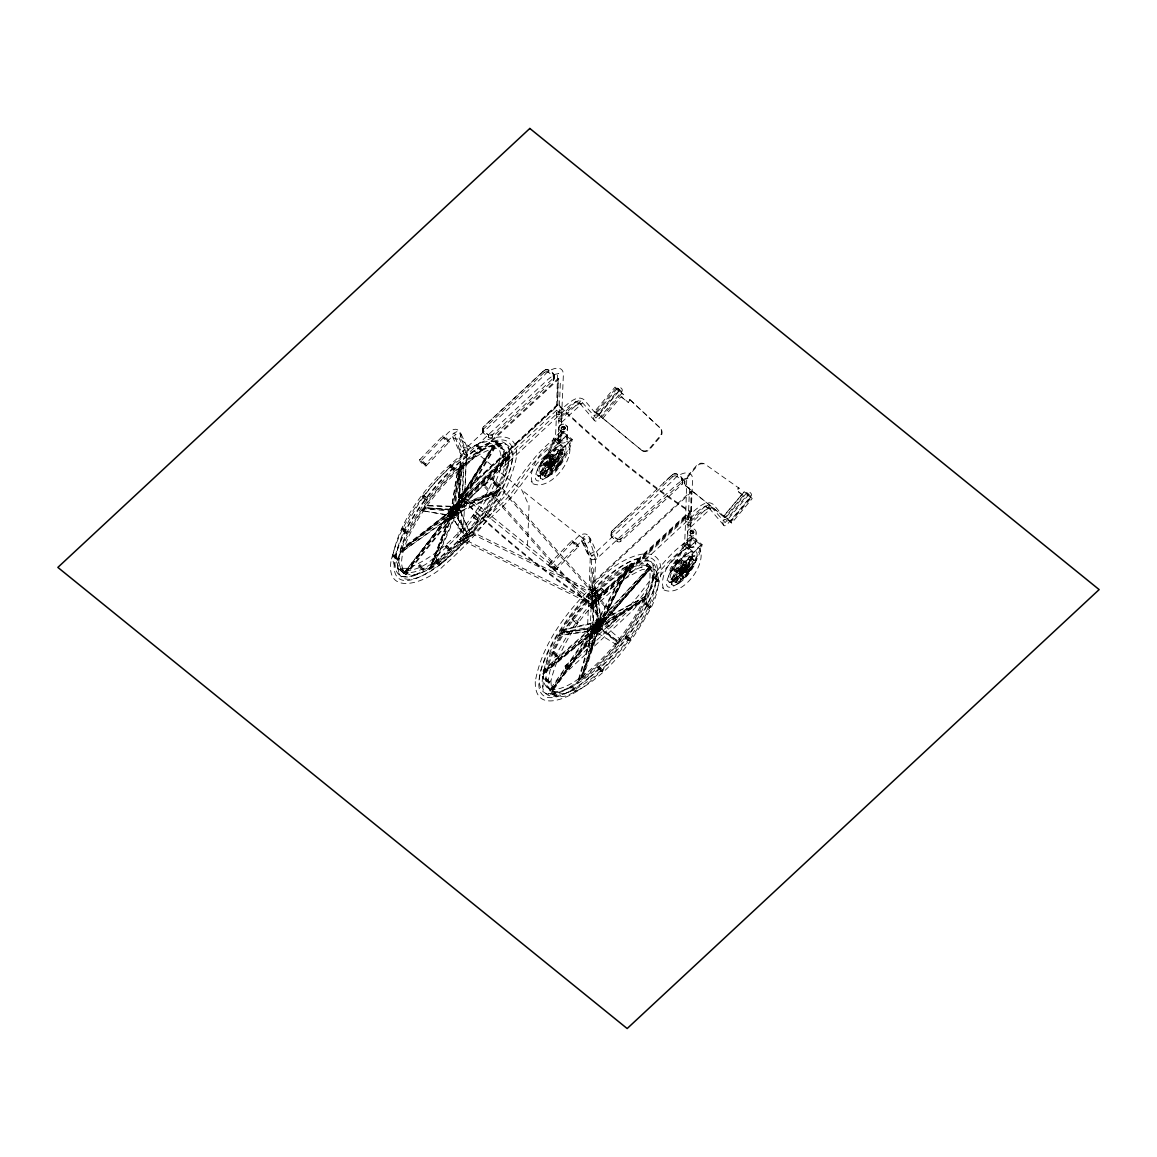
<?xml version="1.0" encoding="UTF-8"?>
<svg xmlns="http://www.w3.org/2000/svg" width="1157" height="1157" viewBox="0 0 1157 1157"><rect width="100%" height="100%" fill="white"/><g stroke="black" fill="none" stroke-linecap="round" stroke-linejoin="round"><path stroke-width="0.75" stroke-dasharray="5 3.75" d="M593.613 417.547L594.062 419.933A2.01 1.432 59.3 0 0 595.595 421.177L597.316 420.555L622.003 391.312C623.565 389.186 619.66 385.961 617.852 387.783L594.51 415.421L596.231 414.799A2.01 1.432 59.3 0 1 597.764 416.043L598.212 418.429M722.807 522.197L723.255 524.584A2.01 1.432 59.3 0 0 724.788 525.828L726.524 525.206L751.211 495.963C752.788 493.837 748.825 490.611 747.046 492.434L723.703 520.072L725.439 519.45A2.01 1.432 59.3 0 1 726.972 520.693L727.42 523.08M393.409 556.618L394.465 554.767L398.615 559.048L397.589 560.002L393.409 556.618L394.465 554.767M397.589 560.002L398.644 558.137M445.315 547.03L446.588 545.135L450.738 549.271L449.495 550.414L445.315 547.03L446.588 545.135M449.552 466.401L450.811 464.492L454.961 468.628L453.718 469.785L449.552 466.401L450.811 464.492M449.495 550.414L450.767 548.519M453.718 469.785L454.99 467.876M458.389 496.989L459.416 470.277L558.195 378.411L557.833 405.688L459.069 497.539L458.389 496.989L557.168 405.138L558.195 378.411M459.069 497.539L460.096 470.812L558.86 378.961M461.527 543.92L457.666 541.216L461.021 453.833L453.978 433.485L456.046 434.511L450.435 438.301L424.836 464.709L420.888 461.036L446.645 434.367C449.234 430.852 457.261 425.993 459.517 432.313L466.314 453.587M460.356 542.286L463.407 462.858M463.943 463.48L462.684 495.991L592.558 601.177M462.945 542.604L464.593 503.02L460.746 500.301M464.492 502.268L466.445 455.077L462.583 452.358M482.483 431.156L482.946 427.338L544.195 370.385C548.476 367.593 555.432 373.364 554.333 378.194M554.42 375.938L553.465 380.234L492.303 437.115A2.647 2.3 2.2 0 1 488.558 437.201L483.004 432.704A3.775 3.269 2.2 0 1 482.859 429.594L482.946 427.338M483.004 432.704L482.975 428.09M488.558 437.201L488.644 434.945C487.083 434.902 481.457 427.888 482.816 429.956M492.303 437.115L492.39 434.858L553.552 377.977M501.704 455.858L505.84 460.153L506.896 458.288L502.731 454.903L501.704 455.858L505.84 460.153M502.731 454.903L506.867 459.199M527.534 545.41L529.067 505.739L521.749 489.932A651.536 97.347 42 0 1 459.054 437.982L460.833 436.391L461.166 434.193L459.922 432.241L457.579 431.286L453.37 433.383A3.876 3.355 2.2 0 0 457.362 438.893L464.637 454.629A3.876 3.355 2.2 0 1 460.645 449.118L462.352 447.47L467.197 447.976L468.44 449.928L468.122 452.127L466.343 453.718M540.117 472.635L550.804 460.443L561.347 452.098L563.155 454.383L552.482 465.779L541.939 474.11L540.117 472.635L550.66 464.304L561.347 452.098M482.859 429.594L544.108 372.626L544.195 370.385L483.828 426.514M541.939 474.11L552.641 461.918L563.184 453.587M553.465 380.234A3.297 2.849 2.2 0 0 553.277 376.199L548.736 372.511L548.823 370.269M553.277 376.199L553.364 373.942M552.641 461.918L552.482 465.779L550.66 464.304L550.804 460.443L554.362 463.48L544.484 476.409L542.662 474.92L548.924 462.728L558.817 449.813L560.639 451.302L554.362 463.48L550.761 464.217L548.924 462.728L552.54 462.005L558.817 449.813M544.773 679.723L545.844 677.857L549.98 682.138L548.953 683.093L544.773 679.723L545.844 677.857M559.308 441.251L555.447 438.532L556.633 411.125M560.393 413.078L556.531 410.373L557.587 372.699L558.773 373.552L554.565 374.42L547.97 379.409L466.445 455.077M548.953 683.093L550.023 681.242M560.306 383.271L558.137 439.602L541.505 455.077A43.055 14.029 -51 0 0 523.976 475.426L516.499 486.229A40.784 13.291 -51 0 1 499.896 505.508L438.214 562.88M558.527 438.416L558.961 427.063M560.682 440.976L561.492 422.016L557.674 419.673M561.434 421.64L561.723 416.13L557.905 413.787M561.651 415.739L563.372 374.608C563.285 363.009 548.143 369.531 544.397 375.273L462.511 451.432L464.449 450.796A2.155 1.822 72 0 1 465.996 452.04L466.242 452.777M562.23 426.817C567.277 432.284 560.089 422.551 564.269 427.454M564.283 427.931L562.259 427.295M565.18 428.567A1.996 1.736 2.2 0 0 562.635 426.514A1.996 1.736 2.2 0 0 561.883 429.421A1.996 1.736 2.2 0 0 565.18 428.567L565.195 428.119A1.996 1.736 2.2 0 0 562.649 426.065A1.996 1.736 2.2 0 0 561.897 428.972A1.996 1.736 2.2 0 0 565.195 428.119M567.075 440.181A4.382 3.804 2.2 0 0 561.507 435.654A4.382 3.804 2.2 0 0 559.829 442.061A4.382 3.804 2.2 0 0 567.075 440.181L567.509 428.813A4.382 3.804 2.2 0 0 561.94 424.301A4.382 3.804 2.2 0 0 560.263 430.708A4.382 3.804 2.2 0 0 567.509 428.813M590.721 648.571L586.859 645.866L590.229 558.484L583.403 538.164L585.24 539.162L579.628 542.951L554.044 569.36L550.081 565.686L575.839 539.003C578.428 535.503 586.454 530.644 588.725 536.964L595.508 558.238M589.549 646.937L592.601 567.509M593.816 568.665L592.283 605.444L592.456 582.882L691.221 491.031L691.047 513.578L691.221 491.031M592.138 647.255L593.801 607.671L589.94 604.952M593.686 606.919L595.638 559.728L591.777 557.009M605.227 591.198L603.954 593.107L599.789 589.723L601.047 587.814L605.198 591.95L601.047 587.814M597.894 668.182L599.167 666.273L603.303 670.409L602.074 671.566L597.894 668.182L599.167 666.273M602.074 671.566L603.332 669.657M611.012 535.272L611.475 531.439L672.723 474.486C677.004 471.709 683.961 477.479 682.861 482.295M682.948 480.054L681.994 484.349L620.832 541.216A2.647 2.3 2.2 0 1 617.086 541.317L611.532 536.819A3.775 3.269 2.2 0 1 611.388 533.695L611.475 531.439M611.532 536.819L611.258 531.945M617.086 541.317L617.173 539.061C615.611 539.017 609.985 531.989 611.344 534.071M620.832 541.216L620.919 538.96L682.08 482.093M548.62 693.998L547.767 693.94L559.814 692.002L569.909 687.07L568.752 687.75C604.995 663.843 633.79 628.179 650.408 588.118L649.988 589.361L653.141 577.242L654.168 576.287L658.304 580.568L657.277 581.523L653.098 578.153L653.155 565.339L653.401 566.149M653.098 578.153L654.168 576.287M657.277 581.523L658.347 579.671M611.388 533.695L672.636 476.742L672.723 474.486L663.351 482.946M671.32 578.905L682.023 566.713L692.566 558.383L694.359 560.653L683.7 572.05L673.157 580.395L671.32 578.905L681.863 570.575L692.566 558.383M673.157 580.395L683.845 568.203L694.388 559.858M681.994 484.349A3.297 2.849 2.2 0 0 681.806 480.3L677.264 476.626L677.351 474.37M681.806 480.3L681.892 478.058M683.845 568.203L683.7 572.05L680.142 569.013L690.02 556.098L691.843 557.573L685.58 569.765L675.702 582.68L673.866 581.204L680.142 569.013L683.744 568.275L690.02 556.098M688.502 545.902L684.655 543.183L685.841 515.762M689.586 517.729L685.739 515.024L686.781 477.349L687.981 478.188L683.758 479.07L677.178 484.045L595.638 559.728M687.128 542.59L687.562 531.237M689.5 487.921L687.345 544.253L670.698 559.728A43.055 14.029 -51 0 0 653.184 580.076L645.693 590.88A40.784 13.291 -51 0 1 629.09 610.158L567.407 667.531M568.94 669.831L630.955 612.169C652.129 591.256 664.711 562.938 689.89 545.612L690.7 526.666L686.882 524.323M690.628 526.29L690.917 520.78L687.099 518.437M690.859 520.39L692.566 479.258C692.479 467.659 677.351 474.182 673.591 479.924L591.704 556.083L593.657 555.447A2.155 1.822 72 0 1 595.19 556.691L595.436 557.428M690.83 530.991C695.878 536.458 688.69 526.71 692.869 531.613M692.898 532.09L690.859 531.468M693.781 532.741L693.795 532.278A1.996 1.736 2.2 0 0 691.25 530.224A1.996 1.736 2.2 0 0 690.498 533.146A1.996 1.736 2.2 0 0 693.795 532.278M695.675 544.34A4.382 3.804 2.2 0 0 690.107 539.827A4.382 3.804 2.2 0 0 688.429 546.234A4.382 3.804 2.2 0 0 695.675 544.34L696.109 532.987M561.593 420.729L561.376 419.094A2.01 1.764 78.6 0 0 559.843 417.851L557.717 418.632L577.574 400.163L576.663 402.202L577.43 403.186L581.277 403.171M690.801 525.379L690.57 523.745A2.01 1.764 78.6 0 0 689.037 522.487L686.911 523.282L706.768 504.814L705.857 506.853L706.638 507.836L710.485 507.822M462.641 465.866L458.186 469.785L450.782 512.45L458.172 505.942L462.091 465.418L458.736 506.39L451.331 512.898L403.88 573.091L450.868 512.421L454.484 514.764L497.626 494.502L499.679 488.992L458.317 505.783L454.527 514.634L406.266 574.682L404.429 573.539M449.581 515.255L449.364 517.483L450.594 518.134L452.488 517.266L459.589 509.167M452.213 513.245L404.675 573.583L450.695 512.001L452.763 513.592M456.639 509.138L455.844 510.584M460.587 505.537L458.794 510.526L456.22 513.838L451.49 517.758L449.842 517.685L429.218 569.606L450.131 515.125L456.827 511.032L508.675 458.013L508.342 455.178L456.22 506.274L456.769 510.989L432.704 566.699L428.668 569.157M453.631 509.948L455.005 508.733L460.153 467.11L452.879 507.764L454.108 509.514L459.3 467.862L452.879 507.764L454.556 509.123M590.518 538.974L590.2 541.172L588.421 542.763A3.876 3.355 2.2 0 1 581.797 539.683L589.072 555.418A3.876 3.355 2.2 0 0 595.696 558.498L597.475 556.907L597.807 554.709L590.518 538.974L589.275 537.007L586.946 536.067L584.43 536.501L582.723 538.15L591.82 556.56L590.287 596.231L464.781 494.574L466.314 454.903L467.226 455.656L459.054 437.982M450.782 512.45L457.637 469.337L462.091 465.418M543.226 674.357L543.804 670.655L595.725 624.997L594.756 631.144L543.226 674.357L543.255 670.207L595.175 624.549L601.712 622.611L631.577 563.257L628.034 564.703L595.248 624.563L601.148 622.162L631.577 563.257M542.676 673.909L594.192 630.695L595.175 624.549M451.216 508.849L451.592 508.386M553.35 438.575L552.829 441.019A32.237 10.5 -51 0 1 545.149 456.393L541.678 461.296A6.074 1.981 -51 0 0 540.753 466.069L541.678 466.821A6.074 1.981 -51 0 0 547.087 462.641A44.371 14.448 -51 0 0 561.666 435.799L562.345 432.689L571.052 439.732L570.372 442.856A44.371 14.448 -51 0 1 555.794 469.684A6.074 1.981 -51 0 1 550.37 473.864L551.296 474.616A6.074 1.981 -51 0 0 556.705 470.436A44.371 14.448 -51 0 0 572.209 439.385L561.666 430.838L553.35 438.575L563.893 447.108L563.358 449.567A32.237 10.5 -51 0 1 555.693 464.926L552.222 469.843A6.074 1.981 -51 0 0 551.296 474.616M562.345 432.689L553.74 441.772A32.237 10.5 -51 0 1 546.075 457.131L542.59 462.048A6.074 1.981 -51 0 0 541.678 466.821M558.629 442.842L558.383 443.941L566.944 435.119L537.325 463.147L513.491 494.806L504.741 504.626L439.732 565.18M571.052 439.732L562.447 448.815A32.237 10.5 -51 0 1 554.767 464.188L551.296 469.091A6.074 1.981 -51 0 0 550.37 473.864M683.223 543.761L682.688 546.22A32.237 10.5 -51 0 1 675.023 561.579L671.552 566.496A6.074 1.981 -51 0 0 670.626 571.269L671.537 572.006A6.074 1.981 -51 0 0 676.961 567.827A44.371 14.448 -51 0 0 691.539 540.999L692.219 537.875L700.925 544.918L700.245 548.042A44.371 14.448 -51 0 1 685.653 574.884A6.074 1.981 -51 0 1 680.244 579.064L681.155 579.802A6.074 1.981 -51 0 0 686.578 575.622A44.371 14.448 -51 0 0 702.082 544.571L691.539 536.038L683.223 543.761L693.766 552.308L693.231 554.753A32.237 10.5 -51 0 1 685.566 570.126L682.08 575.029A6.074 1.981 -51 0 0 681.155 579.802M692.219 537.875L683.613 546.957A32.237 10.5 -51 0 1 675.934 562.331L672.463 567.234A6.074 1.981 -51 0 0 671.537 572.006M700.925 544.918L692.32 554.015A32.237 10.5 -51 0 1 684.64 569.374L681.169 574.291A6.074 1.981 -51 0 0 680.244 579.064M550.486 455.091L548.114 464.81L549.908 470.653L551.73 472.128L555.186 461.412L553.393 455.569L551.571 454.079L550.486 455.091L552.308 456.567L549.937 466.285L551.73 472.128M549.908 470.653L553.364 459.922L551.571 454.079M681.69 561.362L679.318 571.081L681.111 576.924L682.934 578.413L686.39 567.682L684.597 561.839L682.775 560.364L681.69 561.362L683.527 562.852L681.14 572.57L682.934 578.413M681.111 576.924L684.568 566.207L682.775 560.364M452.011 513.289L452.387 511.987L450.594 511.061L402.173 549.734L452.373 512.045M401.493 552.106L402.694 547.897L453.24 508.993L451.23 515.979L401.493 552.106L451.78 516.427L453.804 509.442L492.289 447.86L494.863 446.718L491.739 447.412L453.24 508.906L458.432 507.735L494.863 446.718M402.043 552.554L403.258 548.346L453.804 509.442L458.982 508.183L495.413 447.166M578.442 679.506L592.543 630.565L599.63 625.402L582.709 676.411L578.992 679.954L583.258 676.859L600.194 625.85L593.093 631.013L558.961 635.555L561.709 629.842L598.155 621.627L649.887 566.482L650.856 568.651L600.309 625.807L598.155 621.627L592.673 630.391L558.412 635.106M578.992 679.954L593.093 631.013L598.719 622.076L562.259 630.29L558.961 635.555M600.237 628.699L600.44 629.278M597.099 628.121L581.407 678.204L598.4 629.726L597.099 628.106L551.773 690.498L597.214 630.203L595.045 628.772M591.328 630.579L596.65 621.974M595.58 627.08L596.824 623.985L594.568 626.761L598.155 629.668L600.309 627.441L596.824 623.985M599.688 624.418L650.494 567.841L601.163 625.315L599.528 623.724L650.306 567.422L601.163 625.315L599.485 623.956M600.15 619.559L602.03 619.284L601.857 622.987L595.031 631.389M598.4 629.726L580.597 678.797L596.289 628.685L598.4 629.726L596.723 628.381M453.399 513.115L451.736 511.77L431.185 567.624L453.804 512.869L451.736 511.77L430.418 568.087L453.038 513.346L454.253 512.609M449.842 517.685L450.68 515.574L457.377 511.481L509.225 458.461L508.342 455.178M449.379 515.501L455.496 506.838M452.344 511.857L453.501 510.208M456.523 508.935L508.53 456.784L454.831 507.33L456.465 508.4L508.473 456.248L454.831 507.33L456.523 508.935L456.509 508.097M459.358 509.369L460.544 506.404L460.269 504.654L458.939 504.597M453.486 506.216A3.081 0.998 -51 0 1 451.187 510.396A3.081 0.998 -51 0 1 449.914 509.196A3.081 0.998 -51 0 1 453.486 506.216L457.839 509.745A3.081 0.998 -51 0 0 455.149 511.437A3.081 0.998 -51 0 0 453.92 514.503L455.684 513.766M429.218 569.606L433.253 567.147L457.377 511.481L456.769 506.723L508.892 455.627M457.81 514.952L458.808 512.638L452.112 516.731L451.273 518.842L448.381 516.499M646.618 595.797L600.975 621.309L597.533 629.234L644.55 600.57L646.618 595.797L600.425 620.861L596.983 628.786L552.265 690.223L549.864 689.832L592.948 628.077L596.954 628.728L644.001 600.121L646.069 595.349M599.297 625.185L600.96 626.544L645.331 598.776L599.08 625.662L600.96 626.544L645.722 597.88L599.5 624.737L598.863 626.183L596.882 625.243M401.479 529.747L403.012 527.939L407.177 531.323L406.541 532.683L405.659 533.131L401.479 529.747L403.012 527.939M405.659 533.131L407.177 531.323M418.371 566.482L419.962 564.804L424.142 568.188L423.607 569.316L422.551 569.866L418.371 566.482L419.962 564.804M476.163 446.718L477.754 445.055L481.934 448.439L481.399 449.567L480.343 450.102L476.163 446.718L477.754 445.055M451.808 510.006C453.718 506.809 452.459 511.871 450.811 509.196L451.751 507.937L453.804 509.442M422.551 569.866L424.142 568.188M452.04 508.053L450.811 509.196M480.343 450.102L481.934 448.439M493.128 483.597L494.646 481.775L498.826 485.159L498.175 486.518L497.308 486.981L493.128 483.597L494.646 481.775M497.308 486.981L498.826 485.159M552.279 653.271L553.798 651.463L557.978 654.848L557.327 656.207L556.459 656.655L552.279 653.271L553.798 651.463M556.459 656.655L557.978 654.848M626.573 569.475L628.164 567.798L632.344 571.182L631.809 572.31L630.753 572.86L626.573 569.475L628.164 567.798M598.661 628.569L599.601 627.325L600.902 628.237C600.107 630.565 597.677 628.598 599.89 627.427M570.777 688.198L572.368 686.535L576.548 689.919L576.012 691.047L574.957 691.582L570.777 688.198L572.368 686.535M599.659 629.394L600.902 628.237M630.753 572.86L632.344 571.182M574.957 691.582L576.548 689.919M645.143 604.533L646.662 602.725L650.841 606.109L650.191 607.468L649.323 607.917L645.143 604.533L646.662 602.725M649.323 607.917L650.841 606.109M424.836 464.709L420.974 460.862M554.044 569.36L550.168 565.513M464.593 503.02L560.35 414.119L558.238 414.915A2.01 1.764 78.6 0 1 556.691 413.671L556.474 412.022M457.666 541.216L436.073 561.145M556.531 410.373L460.775 499.26L462.901 498.479A2.01 1.764 78.6 0 1 464.434 499.723L464.666 501.357M561.767 416.491L571.804 407.553L580.178 403.446A2.719 2.545 -74.5 0 1 578.587 402.26L576.692 401.551M561.535 422.392L582.231 403.301L580.496 403.735A2.357 1.837 64.5 0 1 578.948 402.491L578.514 401.06M555.447 438.532L555.591 438.243C531.092 455.308 518.712 482.99 498.045 503.497L459.228 539.596L461.354 538.8A2.01 1.764 78.6 0 1 462.887 540.059L463.104 541.693M593.801 607.671L689.543 518.77L687.432 519.565A2.01 1.764 78.6 0 1 685.899 518.322L685.667 516.673M586.859 645.866L565.267 665.781M685.739 515.024L589.983 603.911L592.095 603.13A2.01 1.764 78.6 0 1 593.642 604.373L593.859 606.008M690.96 521.142L701.012 512.204L709.386 508.097A2.719 2.545 -74.5 0 1 707.78 506.911L705.886 506.202M690.729 527.042L711.439 507.937L709.689 508.386A2.357 1.837 64.5 0 1 708.156 507.142L707.708 505.71M684.655 543.183L684.799 542.893C660.3 559.959 647.906 587.64 627.239 608.148L588.436 644.247L590.547 643.451A2.01 1.764 78.6 0 1 592.08 644.695L592.312 646.344M544.484 476.409L550.761 464.217M675.702 582.68L681.965 570.488L691.843 557.573M500.229 489.44L458.866 506.231L454.527 514.634L449.567 510.975M453.978 514.185L497.062 494.053L499.679 488.992M593.006 626.443L591.14 631.491L592.182 632.387M595.349 627.354L543.472 672.752L596.896 629.495L595.291 627.759L543.588 672.043L596.896 629.495L595.233 628.135M600.309 621.786L593.049 630.695A8.128 2.647 -51 0 1 590.215 628.251A8.128 2.647 -51 0 1 597.475 619.342A8.128 2.647 -51 0 1 600.309 621.786L599.572 621.135L592.702 629.683L593.599 630.232M598.198 626.92L618.503 641.629L598.574 626.472L597.33 628.005M598.415 628.179L598.155 629.668M595.797 625.011L628.584 565.151L632.141 563.705M458.881 504.799L451.736 510.859L449.813 514.315L449.711 517.931M455.684 510.975L454.441 512.32L467.356 535.807L453.197 510.468L455.308 511.336L468.18 534.881L453.197 510.468L454.875 511.828M456.176 508.241L493.504 447.021L454.224 506.954L455.583 508.386L492.911 447.152L454.224 506.954L456.191 508.212L455.236 508.458M543.052 464.478L543.833 463.205L552.641 459.271L558.426 460.255L560.248 461.744L559.467 463.017L550.66 466.936L544.875 465.967L543.052 464.478L548.823 465.461L557.631 461.527L558.426 460.255M544.875 465.967L545.67 464.695L554.478 460.761L560.248 461.744M548.823 465.461L552.641 459.271L555.042 461.151M554.478 460.761L550.66 466.936L548.114 464.81L553.364 459.922L555.186 461.412A4.107 1.331 -51 0 1 551.542 467.081A4.107 1.331 -51 0 1 550.674 464.55A4.107 1.331 -51 0 1 555.215 461.383L549.937 466.285M674.256 570.763L675.037 569.49L683.845 565.556L689.63 566.525L691.452 568.015L690.671 569.287L681.863 573.221L676.078 572.238L674.256 570.763L680.027 571.732L688.849 567.812L689.63 566.525M676.078 572.238L676.874 570.965L685.682 567.031L691.452 568.015M680.027 571.732L683.845 565.556L686.26 567.422M685.682 567.031L681.863 573.221L679.318 571.081L684.568 566.207L686.39 567.682A4.107 1.331 -51 0 1 682.746 573.351A4.107 1.331 -51 0 1 681.878 570.835A4.107 1.331 -51 0 1 686.419 567.668L681.14 572.57M456.321 512.537C457.015 500.562 444.563 515.227 456.321 512.537L457.044 513.231M421.987 510.671L425.689 505.378L456.133 506.433L449.986 515.241L421.987 510.671L450.536 515.689L456.22 506.274M422.536 511.119L426.239 505.826L456.682 506.882M550.414 690.281L593.512 628.526L597.504 629.177L552.815 690.671L549.864 689.832M542.662 474.92L560.639 451.302M673.866 581.204L683.744 568.275M593.049 626.559L592.124 591.979L596.593 587.597L600.526 620.687L593.093 627.976L595.493 623.204L600.353 619.313M596.824 625.301L598.212 623.941M598.936 627.6L602.276 621.815L602.204 619.863M422.045 496.454L423.621 495.182L427.801 498.566C426.007 503.859 416.91 489.816 426.702 500.012M422.536 496.628L423.621 495.182M426.224 499.838L427.801 498.566M399.382 569.663L400.872 568.665L405.051 572.05L404.155 573.25L399.382 569.663L404.155 573.25M399.975 569.866L400.872 568.665M495.254 442.871L496.743 441.873L500.923 445.257L500.012 446.457L495.254 442.871L500.012 446.457M495.847 443.073L496.743 441.873M403.562 573.048L405.051 572.05M499.434 446.255L500.923 445.257M472.519 516.355L474.095 515.082L478.26 518.466C476.482 523.759 467.385 509.731 477.176 519.912M472.996 516.528L474.095 515.082M476.684 519.739L478.26 518.466M572.426 620.051C572.498 613.572 574.378 627.861 578.167 622.162L573.51 618.605M576.591 623.435L578.167 622.162M646.098 564.905L647.602 563.907L651.767 567.292L650.87 568.492L646.098 564.905L650.856 568.651M551.354 692.088L552.844 691.105L557.023 694.475L556.112 695.69L551.354 692.088L556.112 695.69M646.691 565.108L647.602 563.907M551.932 692.305L552.844 691.105M598.14 621.743L599.745 625.358L651.767 567.292M555.519 695.473L557.023 694.475M624.954 637.218L626.53 635.945L630.695 639.329C628.916 644.623 619.819 630.579 629.61 640.776M625.431 637.391L626.53 635.945M629.119 640.602L630.695 639.329M597.214 630.203L551.325 690.425L595.305 628.815L597.214 630.203L595.551 628.858M451.62 511.105L453.718 507.981M403.88 573.091L405.717 574.234L453.934 514.315M595.898 626.848L597.186 625.257M594.134 630.84L601.004 622.307L594.134 630.84L616.175 644.536L620.311 639.387L601.004 622.307M596.564 625.474L594.799 626.964M629.914 399.599L660.17 428.018A6.74 6.349 -40.1 0 1 661.269 435.697L649.786 449.292A6.045 5.713 -40.1 0 1 642.612 451.028L594.626 411.574L615.047 387.089L623.71 394.754L621.656 397.184L628.338 402.607L629.914 399.599L628.338 402.607M595.436 412.543L615.972 388.231L615.047 387.089M594.626 411.574L598.053 414.047L618.605 389.735M619.631 389.895L595.913 417.981L580.843 400.857A24.861 8.099 -51 0 0 566.713 408.32L559.077 415.421M598.531 415.32L619.082 390.994L623.71 394.754M642.612 451.028L601.64 417.258L622.177 392.932M602.681 418.487L621.164 396.605L627.861 402.029M642.135 450.449A6.045 5.713 -40.1 0 0 649.308 448.714L660.777 435.119A6.74 6.349 -40.1 0 0 659.692 427.439M743.329 495.558L724.846 517.454L723.689 516.036L744.24 491.725L749.273 495.615L752.209 498.566L731.687 523.051L685.392 485.492A6.045 5.713 -40.1 0 1 685.783 478.26L697.266 464.68A6.74 6.349 -40.1 0 1 705.177 464.29L739.178 488.283L737.125 490.713L743.821 496.136L736.633 490.134L738.687 487.704L739.178 488.283M685.884 486.07A6.045 5.713 -40.1 0 1 686.275 478.839L697.758 465.259A6.74 6.349 -40.1 0 1 705.669 464.868L705.177 464.29M723.805 516.21L744.313 491.711M723.689 516.036L727.218 518.669L747.755 494.343M748.839 494.545L725.106 522.631L710.051 505.508A24.861 8.099 -51 0 0 695.921 512.97L688.27 520.072M729.966 521.778L750.503 497.452L752.209 498.566M731.759 523.036L730.848 521.923L751.385 497.597M451.346 515.805L459.112 508.111L470.364 533.478L466.025 538.381L451.346 515.805L466.025 538.381M451.91 516.253L459.112 508.111M465.476 537.933L469.814 533.03L458.562 507.663M553.176 378.325L554.044 377.37M681.704 482.44L682.572 481.486M598.979 627.398L596.173 630.464L591.95 632.604M598.704 622.191L649.887 566.482M419.76 459.676L442.784 435.9M426.051 465.909L449.075 442.148M548.968 564.312L571.992 540.55M555.244 570.56L578.269 546.798M592.948 628.077L593.642 628.425L592.673 592.427L596.593 587.597M593.642 628.425L601.076 621.135L597.142 588.045M590.012 553.899L594.221 551.802L596.564 552.742L597.807 554.709M612.357 530.615L628.15 515.675M505.869 459.242L506.896 458.288M461.903 501.95L564.92 406.252C569.721 402.289 577.791 394.624 584.227 399.845L597.345 415.45M483.467 485.665L492.94 477.754L617.202 618.59L609.16 626.067L607.989 626.819L483.467 485.665L484.913 485.231L609.16 626.067M484.32 485.593L492.94 477.754M558.845 421.322L580.843 400.857M552.308 456.567L553.393 455.569M464.42 539.466L472.446 531.989L599.702 594.872L601.033 597.547L592.991 605.024L465.476 542.011L464.42 539.466L591.675 602.334L592.991 605.024M563.893 447.108L572.209 439.385M465.476 542.011L473.502 534.548L601.033 597.547M691.886 491.566L593.122 583.432L592.456 582.882M599.789 589.723L601.018 588.58M592.196 603.607L600.223 596.144M591.603 604.894L690.382 513.043M591.111 606.601L694.113 510.902C698.915 506.94 706.985 499.274 713.421 504.495L726.538 520.1M688.039 525.972L710.051 505.508M607.989 626.819L617.202 618.59M693.766 552.308L702.082 544.571M683.527 562.852L684.597 561.839M542.503 371.947L544.166 370.5M671.031 476.062L672.694 474.601M596.535 622.22L599.355 619.834L601.582 618.981L602.421 619.704M598.328 623.97L599.427 623.536M599.022 627.427L600.179 626.689M450.594 511.061L401.942 550.53L452.141 512.84L450.594 511.061L452.257 512.421M455.395 506.795L459.647 504.582L460.414 505.797M547.565 454.715C543.703 460.312 551.108 451.881 546.205 456.899M548.013 455.063L546.639 457.246M558.976 463.957C555.114 469.554 562.519 461.122 557.616 466.141M559.424 464.304L558.05 466.488M677.438 559.901C673.562 565.513 680.967 557.067 676.078 562.085M677.872 560.248L676.512 562.432M688.849 569.143C684.973 574.754 692.378 566.308 687.489 571.327M689.283 569.49L687.923 571.688M488.644 434.945L492.39 434.858M615.857 537.991L618.388 539.625L620.919 538.96M557.949 412.745L560.06 411.95A2.01 1.764 78.6 0 1 561.593 413.194L561.825 414.842M687.142 517.396L689.268 516.601A2.01 1.764 78.6 0 1 690.801 517.844L691.018 519.493M454.542 514.532L456.61 512.811A3.081 0.998 -51 0 0 457.839 509.745M595.204 631.129L592.702 632.532L591.213 632.228L591.155 630.652M490.828 435.538L493.2 434.106M619.357 539.654L621.728 538.207M641.05 567.219C602.811 582.39 576.446 618.272 557.038 653.17C549.72 665.145 538.439 702.111 565.759 696.008C603.983 680.837 630.348 644.955 649.757 610.072C657.089 598.082 668.37 561.116 641.05 567.219L641.643 567.118M545.337 369.719L548.201 369.878M673.88 473.82L676.729 473.994M552.511 373.248L554.348 376.676M681.039 477.364L682.876 480.791M599.384 623.739L601.163 625.315M597.591 627.918L560.393 633.269L595.595 627.036L597.591 627.918L561.029 632.272L596.245 626.024L597.591 627.918L595.913 626.559M451.447 509.384L423.375 508.69L452.749 511.278L451.447 509.384L424.084 507.677L453.443 510.266L451.447 509.384L453.125 510.743M457.058 510.7L454.701 513.549M452.994 513.375L451.736 511.77M538.887 476.091L537.933 476.019L540.955 475.079L540.232 475.382C549.315 469.916 557.457 459.893 560.783 449.856L560.639 450.637L560.856 447.585L561.116 448.497A18.122 5.901 -51 0 1 544.904 473.661A18.122 5.901 -51 0 1 541.071 462.482A18.122 5.901 -51 0 1 561.116 448.497M670.091 582.376L669.151 582.304L672.159 581.349L671.436 581.653C680.518 576.2 688.661 566.163 692.002 556.141L691.843 556.907L692.06 553.856L692.32 554.767A18.122 5.901 -51 0 1 676.107 579.932A18.122 5.901 -51 0 1 672.275 568.767A18.122 5.901 -51 0 1 692.32 554.767M501.4 443.449L502.239 443.507L489.512 446.559L479.085 452.185L480.184 451.534C444.707 476.38 415.753 511.9 400.264 552.482L400.698 551.195L397.849 566.525L399.078 573.843L398.832 573.004M647.515 560.711L648.267 560.841L640.718 561.391L631.389 564.891L632.72 564.298C590.967 589.52 556.835 630.869 542.85 677.843L543.183 676.339L543.139 689.109L542.864 688.415M562.721 449.654L563.907 449.639L558.224 452.04L550.052 459.806L542.864 470.118L540.594 475.527L540.507 478.68L540.276 477.523M693.925 555.924L695.111 555.91L691.973 556.763L687.113 560.205L678.537 569.461L672.752 579.035L671.711 584.965L671.479 583.793M402.607 576.548L401.855 576.417L408.898 576.62L417.822 573.858L416.433 574.479C459.184 550.587 492.737 508.762 508.27 462.438L507.966 463.885L509.254 454.209L508.01 446.906L508.299 447.614M556.98 437.968L560.827 440.672M686.173 542.619L690.035 545.323M599.876 628.28L597.779 627.441L617.722 642.598L598.574 626.472M452.879 507.764L454.961 508.776M596.896 629.495L595.146 628.482M579.903 403.489L594.481 420.526M709.096 508.14L723.689 525.177M487.328 433.875L488.746 435.018M750.503 497.452L744.341 491.884M685.392 485.492L724.846 517.454M554.029 440.412L562.736 447.47M683.903 545.612L692.609 552.656M558.064 449.957L561.781 452.792M689.268 556.242L692.985 559.062M561.319 452.893L563.155 454.383M692.537 559.178L694.359 560.653M557.631 461.527L559.467 463.017M688.849 567.812L690.671 569.287M540.753 466.069A6.074 1.981 -51 0 0 546.162 461.889L547.087 462.641M555.794 469.684L556.705 470.436M670.626 571.269A6.074 1.981 -51 0 0 676.035 567.089L676.961 567.827M685.653 574.884L686.578 575.622M548.071 466.054L549.908 467.529M679.289 572.325L681.111 573.814M541.678 461.296L542.59 462.048M551.296 469.091L552.222 469.843M671.552 566.496L672.463 567.234M681.169 574.291L682.08 575.029M543.833 463.205L545.67 464.695M675.037 569.49L676.874 570.965M550.992 469.641L552.815 471.13M682.196 575.926L684.018 577.401M540.145 471.839L541.968 473.314M671.349 578.11L673.186 579.599M543.4 474.775L545.236 476.25M674.603 581.045L676.44 582.535M539.726 473.097L543.168 475.889M670.93 579.368L674.386 582.173M496.151 441.656L500.33 445.04M647.009 563.69L651.189 567.075M501.169 447.6L503.845 449.769M654.124 577.184L658.304 580.568M653.141 577.242L657.321 580.626M476.698 445.59L480.878 448.974M477.219 446.183L481.399 449.567M627.108 568.333L631.288 571.717M627.629 568.926L631.809 572.31M645.794 603.173L649.974 606.557M646.025 604.084L650.191 607.468M493.779 482.238L497.944 485.607M493.996 483.149L498.175 486.518M450.782 465.259L454.961 468.628M449.581 465.649L453.746 469.033M599.818 588.971L603.983 592.355M626.038 635.772L630.218 639.156M473.603 514.908L477.783 518.293M458.707 503.96A8.128 2.647 -51 0 1 452.618 514.937A8.128 2.647 -51 0 1 449.292 511.784A8.128 2.647 -51 0 1 458.707 503.96L461.6 506.303A8.128 2.647 -51 0 1 458.36 514.402L455.525 517.295L451.273 518.842A8.128 2.647 -51 0 1 454.513 510.743A8.128 2.647 -51 0 1 461.6 506.303M599.702 618.489L602.595 620.846M620.311 639.387L616.175 644.536M454.065 505.522A3.992 1.302 -51 0 1 451.085 510.917A3.992 1.302 -51 0 1 449.437 509.369A3.992 1.302 -51 0 1 454.065 505.522L456.075 507.142A3.992 1.302 -51 0 1 453.096 512.537A3.992 1.302 -51 0 1 451.447 510.989A3.992 1.302 -51 0 1 456.075 507.142M600.338 624.158L602.349 625.792M597.504 622.987L601.857 626.515M597.272 624.852L598.95 626.212L595.465 589.694L597.721 624.418L598.95 626.212L594.626 590.518L596.882 625.228M594.134 627.947L598.487 631.476M595.985 630.579L597.981 632.199M448.988 511.683L450.999 513.303M423.129 495.008L427.309 498.378M590.822 631.548L593.715 633.891M572.903 620.239L577.083 623.609M599.138 667.025L603.303 670.409M597.923 667.43L602.103 670.814M446.559 545.887L450.738 549.271M445.344 546.278L449.523 549.662M402.13 528.387L406.309 531.772M402.361 529.299L406.541 532.683M552.93 651.912L557.096 655.296M553.147 652.823L557.327 656.207M571.312 687.07L576.012 691.047M418.921 565.354L423.086 568.738M419.427 565.932L423.607 569.316M394.436 555.664L398.615 559.048M545.8 678.769L549.98 682.138M393.438 555.722L397.618 559.106M544.817 678.812L548.997 682.196M552.251 690.888L556.43 694.272M400.293 568.449L406.208 573.091M546.798 687.012L549.474 689.182M619.082 390.994L615.972 388.231M727.218 518.669L730.848 521.923M598.053 414.047L601.64 417.258M664.089 589.983C681.82 597.677 707.144 564.905 699.884 548.62C682.471 539.524 655.773 574.002 664.089 589.983L663.525 589.173M532.871 483.698C550.602 491.392 575.94 458.635 568.68 442.336C551.267 433.253 524.569 467.717 532.871 483.698L532.321 482.903M630.391 400.177L660.17 428.018M491.494 478.203L616.016 619.342M599.5 624.838L600.96 626.544M453.197 510.468L454.484 512.262M662.44 587.597L662.99 588.378M531.237 481.312L531.786 482.107M581.87 541.418L589.159 557.153M461.166 434.193L468.44 449.928M452.517 436.652L459.792 452.387M649.337 566.033L650.306 568.203M472.446 531.989L473.502 534.548M682.384 478.564L682.905 480.545L682.442 478.636M553.856 374.463L554.362 376.444L553.914 374.521M672.636 476.742A3.269 2.835 2.2 0 1 677.264 476.626M544.108 372.626A3.269 2.835 2.2 0 1 548.736 372.511M582.723 538.15A651.536 97.347 42 0 1 521.749 489.932M561.666 430.838A44.371 14.448 -51 0 1 546.162 461.889M691.539 536.038A44.371 14.448 -51 0 1 676.035 567.089M535.272 681.574C534.447 718.381 578.225 693.781 591.299 680.33C622.625 651.709 653.199 616.348 661.052 573.438C662.354 536.472 617.925 560.74 605.111 574.277C573.713 602.999 542.893 638.433 535.272 681.574M550.891 680.938L551.426 687.663L553.899 692.016L558.325 693.983L564.703 693.578C590.837 684.64 609.753 662.455 626.732 641.701C640.038 622.856 655.108 602.247 655.918 578.326L654.602 573.337L651.246 570.011L645.837 569.042L642.106 569.649C597.75 589.694 562.548 633.862 550.891 680.938M435.914 561.376L435.9 561.723A2.733 1.027 47.1 0 0 437.852 564.529A2.733 1.027 47.1 0 0 439.891 564.949L439.906 564.602A2.733 1.027 47.1 0 0 437.953 561.796A2.733 1.027 47.1 0 0 435.914 561.376M437.158 560.219L437.144 560.581A2.733 1.027 47.1 0 0 439.082 563.372A2.733 1.027 47.1 0 0 441.121 563.806L441.135 563.445A2.733 1.027 47.1 0 0 439.197 560.653A2.733 1.027 47.1 0 0 437.158 560.219M565.122 666.027L565.108 666.374A2.733 1.027 47.1 0 0 567.046 669.18A2.733 1.027 47.1 0 0 569.085 669.599L569.099 669.252A2.733 1.027 47.1 0 0 567.161 666.446A2.733 1.027 47.1 0 0 565.122 666.027M566.352 664.87L566.337 665.232A2.733 1.027 47.1 0 0 568.289 668.023A2.733 1.027 47.1 0 0 570.329 668.457L570.343 668.095A2.733 1.027 47.1 0 0 568.391 665.304A2.733 1.027 47.1 0 0 566.352 664.87M682.023 566.713L681.863 570.575L685.58 569.765L682.023 566.713M390.907 561.651C385.917 598.603 429.941 580.64 443.464 565.86C476.033 537.484 506.752 501.733 516.167 458.534C520.636 421.51 477.436 440.166 463.509 454.73C430.983 482.99 400.568 518.683 390.907 561.651M393.423 552.511C388.26 580.192 420.729 570.878 432.241 559.265C464.217 533.782 493.374 499.969 503.165 459.445C508.328 431.763 475.86 441.077 464.347 452.691C432.371 478.174 403.229 511.987 393.423 552.511M396.012 553.104L395.954 560.407L398.239 565.918L402.347 568.304L407.669 568.333C452.17 550.891 491.638 501.299 500.88 454.614L498.349 446.038L494.241 443.652L488.934 443.623C443.623 461.802 409.39 506.882 396.012 553.104M688.502 548.042L688.256 549.127L696.803 540.305L688.502 548.042M443.999 437.1L447.875 440.947L443.999 437.1M573.192 541.751L577.068 545.598L573.192 541.751M630.131 564.515L600.367 625.185L598.371 623.956L630.131 564.515M630.796 564.254L600.367 625.185L599.051 623.681L630.796 564.254M597.735 624.245L594.973 627.629A3.081 0.998 -51 0 1 593.903 626.689A3.081 0.998 -51 0 1 596.65 623.319A3.081 0.998 -51 0 1 597.735 624.245M450.695 512.001L405.022 573.8L452.561 513.462L450.695 512.001M557.891 404.097L459.127 495.948A430.042 162.269 47.1 0 0 591.675 603.303L690.44 511.452A430.042 162.269 47.1 0 1 557.891 404.097M557.862 405.051L459.083 496.903L480.705 517.107A431.937 162.992 47.1 0 0 569.822 589.303L591.632 604.272L690.396 512.406L668.587 497.452A431.937 162.992 47.1 0 1 579.469 425.255L557.862 405.051M498.696 490.901L456.364 509.572L454.426 508.718L498.696 490.901M498.204 491.855L455.887 510.512L454.426 508.718L498.204 491.855M617.679 388.188L621.714 391.659L617.679 388.188M746.887 492.839L750.907 496.31L746.887 492.839M578.399 546.523L578.312 546.061A4.44 1.099 44.1 0 0 574.783 541.881A4.44 1.099 44.1 0 0 571.862 540.825L571.948 541.288A4.44 1.099 44.1 0 0 575.477 545.453A4.44 1.099 44.1 0 0 578.399 546.523M555.374 570.285L555.288 569.822A4.44 1.099 44.1 0 0 551.759 565.657A4.44 1.099 44.1 0 0 548.823 564.587L548.924 565.05A4.44 1.099 44.1 0 0 552.453 569.23A4.44 1.099 44.1 0 0 555.374 570.285M449.205 441.873L449.118 441.41A4.44 1.099 44.1 0 0 445.59 437.245A4.44 1.099 44.1 0 0 442.654 436.175L442.741 436.637A4.44 1.099 44.1 0 0 446.284 440.803A4.44 1.099 44.1 0 0 449.205 441.873M426.181 465.635L426.094 465.172A4.44 1.099 44.1 0 0 422.565 461.007A4.44 1.099 44.1 0 0 419.629 459.936L419.716 460.414A4.44 1.099 44.1 0 0 423.26 464.579A4.44 1.099 44.1 0 0 426.181 465.635M595.942 633.038A8.128 2.647 -51 0 0 603.636 621.728A8.128 2.647 -51 0 0 594.9 627.325A8.128 2.647 -51 0 0 595.942 633.038M597.07 630.16A3.992 1.302 -51 0 0 600.845 624.606A3.992 1.302 -51 0 0 596.549 627.354A3.992 1.302 -51 0 0 597.07 630.16M599.08 631.78A3.992 1.302 -51 0 0 602.855 626.226A3.992 1.302 -51 0 0 598.559 628.974A3.992 1.302 -51 0 0 599.08 631.78M599.326 631.144A3.081 0.998 -51 0 0 602.247 626.863A3.081 0.998 -51 0 0 598.921 628.974A3.081 0.998 -51 0 0 599.326 631.144M588.768 677.756A87.469 28.491 -51 0 0 653.604 559.728A87.469 28.491 -51 0 0 552.106 644.623A87.469 28.491 -51 0 0 588.768 677.756M587.684 674.921A84.504 27.522 -51 0 0 650.321 560.885A84.504 27.522 -51 0 0 552.265 642.902A84.504 27.522 -51 0 0 587.684 674.921M590.374 677.033A84.403 27.493 -51 0 0 652.938 563.126A84.403 27.493 -51 0 0 554.998 645.056A84.403 27.493 -51 0 0 590.374 677.033M590.894 673.663A78.69 25.628 -51 0 0 649.222 567.48A78.69 25.628 -51 0 0 557.92 643.856A78.69 25.628 -51 0 0 590.894 673.663M588.219 671.494A78.69 25.628 -51 0 0 646.546 565.31A78.69 25.628 -51 0 0 555.244 641.687A78.69 25.628 -51 0 0 588.219 671.494M441.077 563.126A87.469 28.491 -51 0 0 510.02 443.681A87.469 28.491 -51 0 0 409.52 523.861A87.469 28.491 -51 0 0 441.077 563.126M442.9 562.476A84.504 27.522 -51 0 0 509.499 447.065A84.504 27.522 -51 0 0 412.413 524.54A84.504 27.522 -51 0 0 442.9 562.476M440.224 560.248A84.403 27.493 -51 0 0 506.766 444.982A84.403 27.493 -51 0 0 409.795 522.357A84.403 27.493 -51 0 0 440.224 560.248M441.135 556.85A78.69 25.628 -51 0 0 503.15 449.408A78.69 25.628 -51 0 0 412.76 521.532A78.69 25.628 -51 0 0 441.135 556.85M443.811 559.019A78.69 25.628 -51 0 0 505.826 451.577A78.69 25.628 -51 0 0 415.435 523.702A78.69 25.628 -51 0 0 443.811 559.019M556.893 467.428A3.196 1.041 -51 0 0 560.19 463.031A3.196 1.041 -51 0 0 556.994 464.68A3.196 1.041 -51 0 0 556.893 467.428M557.11 467.602A3.196 1.041 -51 0 0 560.407 463.219A3.196 1.041 -51 0 0 557.211 464.854A3.196 1.041 -51 0 0 557.11 467.602M546.35 458.895A3.196 1.041 -51 0 0 549.647 454.499A3.196 1.041 -51 0 0 546.466 456.147A3.196 1.041 -51 0 0 546.35 458.895M546.133 458.722A3.196 1.041 -51 0 0 549.43 454.325A3.196 1.041 -51 0 0 546.249 455.959A3.196 1.041 -51 0 0 546.133 458.722M560.263 430.939A4.382 3.804 2.2 0 0 567.509 429.045A4.382 3.804 2.2 0 0 561.926 424.532A4.382 3.804 2.2 0 0 560.263 430.939M545.511 477.913A22.518 7.332 -51 0 0 565.672 446.631A22.518 7.332 -51 0 0 540.753 464.029A22.518 7.332 -51 0 0 545.511 477.913M549.72 465.606A4.107 1.331 -51 0 0 553.379 459.908A4.107 1.331 -51 0 0 548.852 463.075A4.107 1.331 -51 0 0 549.72 465.606M549.098 474.254A14.839 4.83 -51 0 0 562.374 453.66A14.839 4.83 -51 0 0 545.959 465.114A14.839 4.83 -51 0 0 549.098 474.254M545.656 471.463A14.839 4.83 -51 0 0 558.932 450.868A14.839 4.83 -51 0 0 542.503 462.323A14.839 4.83 -51 0 0 545.656 471.463M548.317 476.568A18.295 5.959 -51 0 0 564.688 451.158A18.295 5.959 -51 0 0 544.441 465.288A18.295 5.959 -51 0 0 548.317 476.568M676.729 584.198A22.518 7.332 -51 0 0 696.89 552.901A22.518 7.332 -51 0 0 671.957 570.3A22.518 7.332 -51 0 0 676.729 584.198M680.923 571.876A4.107 1.331 -51 0 0 684.597 566.178A4.107 1.331 -51 0 0 680.056 569.345A4.107 1.331 -51 0 0 680.923 571.876M680.302 580.539A14.839 4.83 -51 0 0 693.578 559.93A14.839 4.83 -51 0 0 677.163 571.384A14.839 4.83 -51 0 0 680.302 580.539M676.859 577.748A14.839 4.83 -51 0 0 690.136 557.139A14.839 4.83 -51 0 0 673.721 568.593A14.839 4.83 -51 0 0 676.859 577.748M679.521 582.853A18.295 5.959 -51 0 0 695.892 557.443A18.295 5.959 -51 0 0 675.645 571.558A18.295 5.959 -51 0 0 679.521 582.853M688.863 535.098A4.382 3.804 2.2 0 0 696.109 533.218A4.382 3.804 2.2 0 0 690.527 528.691A4.382 3.804 2.2 0 0 688.863 535.098M690.483 533.363A1.996 1.736 2.2 0 0 693.781 532.509A1.996 1.736 2.2 0 0 691.25 530.456A1.996 1.736 2.2 0 0 690.483 533.363M686.766 572.628A3.196 1.041 -51 0 0 690.064 568.232A3.196 1.041 -51 0 0 686.868 569.866A3.196 1.041 -51 0 0 686.766 572.628M686.983 572.802A3.196 1.041 -51 0 0 690.281 568.405A3.196 1.041 -51 0 0 687.084 570.054A3.196 1.041 -51 0 0 686.983 572.802M676.223 564.081A3.196 1.041 -51 0 0 679.521 559.684A3.196 1.041 -51 0 0 676.324 561.333A3.196 1.041 -51 0 0 676.223 564.081M676.006 563.907A3.196 1.041 -51 0 0 679.304 559.511A3.196 1.041 -51 0 0 676.107 561.159A3.196 1.041 -51 0 0 676.006 563.907"/><path stroke-width="1.5" d="M529.834 128.456L57.85 567.407L627.166 1028.544L1099.15 589.593L529.834 128.456"/></g></svg>
